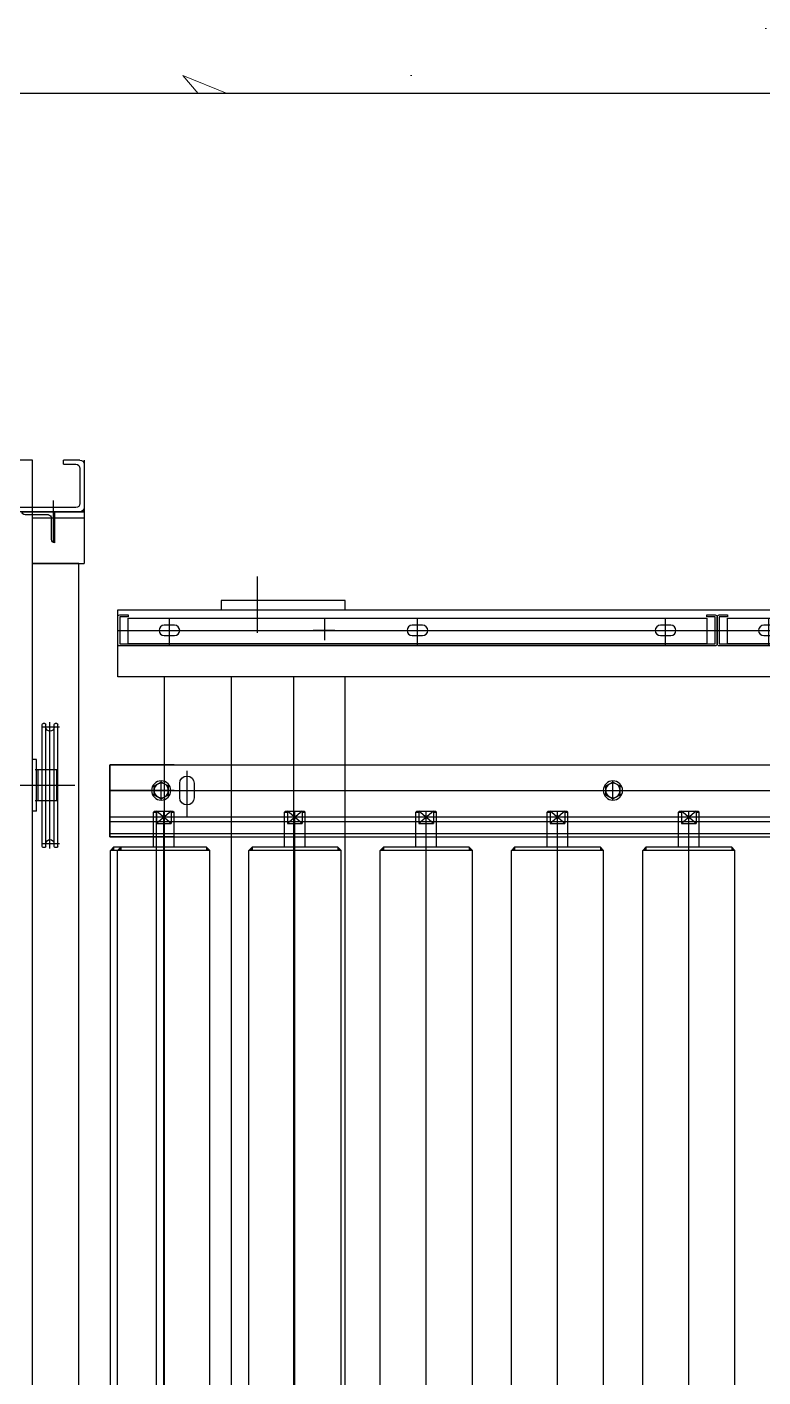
# Model space of a CAD drawing. Header units: millimetres. Extents: x 5544 to 245194, y -610088 to 30375.
# Drawn here: x 102514 to 103938, y 18773 to 21387 of the extents above; entities that cross this region are included whole.
import ezdxf
from ezdxf.lldxf.tags import DXFTag

# ---------------------------------------------------------------- set-up
doc = ezdxf.new("R2010")
doc.units = ezdxf.units.MM
doc.layers.add('0-해치', color=8, linetype='Continuous', lineweight=9)
for name, color, linetype in [('0콘크리트', 2, 'Continuous'), ('1', 1, 'CENTER2'), ('15', 15, 'Continuous'), ('2', 1, 'CENTER'), ('3', 3, 'Continuous'), ('4', 4, 'Continuous'), ('CL', 1, 'CENTER'), ('가상선', 6, 'PHANTOM'), ('외형선', 7, 'Continuous'), ('은선', 2, 'HIDDEN'), ('중심선', 1, 'CENTER')]:
    doc.layers.add(name, color=color, linetype=linetype)
tags = doc.linetypes.add('CENTER', pattern=[2, 1.25, -0.25, 0.25, -0.25]).pattern_tags.tags
tags[10:11] = [DXFTag(74, 4), DXFTag(75, 0), DXFTag(340, '0'), DXFTag(46, 1.0), DXFTag(50, 0.0), DXFTag(44, 0.0), DXFTag(45, 0.0)]
tags[8:9] = [DXFTag(74, 4), DXFTag(75, 0), DXFTag(340, '0'), DXFTag(46, 1.0), DXFTag(50, 0.0), DXFTag(44, 0.0), DXFTag(45, 0.0)]
tags[6:7] = [DXFTag(74, 4), DXFTag(75, 0), DXFTag(340, '0'), DXFTag(46, 1.0), DXFTag(50, 0.0), DXFTag(44, 0.0), DXFTag(45, 0.0)]
tags[4:5] = [DXFTag(74, 4), DXFTag(75, 0), DXFTag(340, '0'), DXFTag(46, 1.0), DXFTag(50, 0.0), DXFTag(44, 0.0), DXFTag(45, 0.0)]
tags = doc.linetypes.add('CENTER2', pattern=[1.125, 0.75, -0.125, 0.125, -0.125]).pattern_tags.tags
tags[10:11] = [DXFTag(74, 4), DXFTag(75, 0), DXFTag(340, '0'), DXFTag(46, 1.0), DXFTag(50, 0.0), DXFTag(44, 0.0), DXFTag(45, 0.0)]
tags[8:9] = [DXFTag(74, 4), DXFTag(75, 0), DXFTag(340, '0'), DXFTag(46, 1.0), DXFTag(50, 0.0), DXFTag(44, 0.0), DXFTag(45, 0.0)]
tags[6:7] = [DXFTag(74, 4), DXFTag(75, 0), DXFTag(340, '0'), DXFTag(46, 1.0), DXFTag(50, 0.0), DXFTag(44, 0.0), DXFTag(45, 0.0)]
tags[4:5] = [DXFTag(74, 4), DXFTag(75, 0), DXFTag(340, '0'), DXFTag(46, 1.0), DXFTag(50, 0.0), DXFTag(44, 0.0), DXFTag(45, 0.0)]
tags = doc.linetypes.add('HIDDEN', pattern=[0.375, 0.25, -0.125]).pattern_tags.tags
tags[6:7] = [DXFTag(74, 4), DXFTag(75, 0), DXFTag(340, '0'), DXFTag(46, 1.0), DXFTag(50, 0.0), DXFTag(44, 0.0), DXFTag(45, 0.0)]
tags[4:5] = [DXFTag(74, 4), DXFTag(75, 0), DXFTag(340, '0'), DXFTag(46, 1.0), DXFTag(50, 0.0), DXFTag(44, 0.0), DXFTag(45, 0.0)]
tags = doc.linetypes.add('PHANTOM', pattern=[2.5, 1.25, -0.25, 0.25, -0.25, 0.25, -0.25]).pattern_tags.tags
tags[14:15] = [DXFTag(74, 4), DXFTag(75, 0), DXFTag(340, '0'), DXFTag(46, 1.0), DXFTag(50, 0.0), DXFTag(44, 0.0), DXFTag(45, 0.0)]
tags[12:13] = [DXFTag(74, 4), DXFTag(75, 0), DXFTag(340, '0'), DXFTag(46, 1.0), DXFTag(50, 0.0), DXFTag(44, 0.0), DXFTag(45, 0.0)]
tags[10:11] = [DXFTag(74, 4), DXFTag(75, 0), DXFTag(340, '0'), DXFTag(46, 1.0), DXFTag(50, 0.0), DXFTag(44, 0.0), DXFTag(45, 0.0)]
tags[8:9] = [DXFTag(74, 4), DXFTag(75, 0), DXFTag(340, '0'), DXFTag(46, 1.0), DXFTag(50, 0.0), DXFTag(44, 0.0), DXFTag(45, 0.0)]
tags[6:7] = [DXFTag(74, 4), DXFTag(75, 0), DXFTag(340, '0'), DXFTag(46, 1.0), DXFTag(50, 0.0), DXFTag(44, 0.0), DXFTag(45, 0.0)]
tags[4:5] = [DXFTag(74, 4), DXFTag(75, 0), DXFTag(340, '0'), DXFTag(46, 1.0), DXFTag(50, 0.0), DXFTag(44, 0.0), DXFTag(45, 0.0)]

# ---------------------------------------------------------------- blocks, each defined once
blk = doc.blocks.new('A$C66952FD0')
at = {"layer": '1'}
for p, q in [((61.1, 0), (61.1, 54.2)), ((4.6, 14.9), (4.6, 32)), ((117.6, 14.9), (117.6, 32)), ((122.3, 24.2), (0, 24.2))]:
    blk.add_line(p, q, dxfattribs=at)
at = {"layer": '4'}
for p, q in [((36.1, 37.2), (36.1, 41.2)), ((86.1, 37.2), (86.1, 41.2)), ((1.1, 29.2), (1.1, 30.7)), ((120.1, 31.7), (2.1, 31.7)), ((120.1, 28.2), (2.1, 28.2)), ((86.1, 37.2), (36.1, 37.2)), ((46.1, 17.5), (46.1, 38.5)), ((76.1, 35.5), (46.1, 35.5)), ((76.1, 17.5), (76.1, 38.5)), ((121.1, 29.2), (121.1, 30.7)), ((1.1, 17.7), (1.1, 19.2)), ((120.1, 20.2), (2.1, 20.2)), ((120.1, 16.7), (2.1, 16.7)), ((76.1, 17.5), (46.1, 17.5)), ((121.1, 17.7), (121.1, 19.2))]:
    blk.add_line(p, q, dxfattribs=at)
for centre, radius, start, end in [((2.1, 30.7), 1, 90, 180), ((2.1, 29.2), 1, 180, 270), ((4.6, 24.2), 4, 270, 90), ((117.6, 24.2), 4, 90, 270), ((120.1, 30.7), 1, 0, 90), ((120.1, 29.2), 1, 270, 0), ((2.1, 19.2), 1, 90, 180), ((2.1, 17.7), 1, 180, 270), ((120.1, 19.2), 1, 0, 90), ((120.1, 17.7), 1, 270, 0)]:
    blk.add_arc(centre, radius, start, end, dxfattribs=at)
blk = doc.blocks.new('A$CAA94DE4')
at = {"color": 7}
for p, q in [((0, 188.1), (0, 238.1)), ((50, 198.1), (50, 143.1)), ((2460, 188.1), (0, 188.1)), ((2460, 188.1), (0, 188.1)), ((50, 188.1), (50, 138.1)), ((100, 188.1), (100, 138.1)), ((50, 138.1), (100, 138.1))]:
    blk.add_line(p, q, dxfattribs=at)
at = {"layer": '1'}
for p, q in [((315, 175.7), (315, 207.9)), ((39.1, 168.1), (65.4, 168.1))]:
    blk.add_line(p, q, dxfattribs=at)
at = {"layer": '2'}
blk.add_line((56, 188.1), (56, 138.1), dxfattribs=at)
blk = doc.blocks.new('A$CE5D4909A')
for p, q in [((0, 125), (50, 125)), ((0, 105), (0, 121)), ((4, 125), (46, 125)), ((8, 121), (42, 121)), ((50, 0), (50, 125)), ((50, 4), (50, 121)), ((50, 120), (50, 90)), ((50, 120), (50, 120)), ((4, 105), (0, 105)), ((4, 117), (4, 105)), ((46, 8), (46, 117)), ((53, 94.5), (53, 117)), ((77, 91.5), (56, 91.5)), ((50, 88.5), (80, 88.5)), ((80, 88.5), (80, 88.5)), ((50, 60), (50, 60)), ((50, 60), (50, 30)), ((53, 34.5), (53, 57)), ((50, 28.5), (80, 28.5)), ((77, 31.5), (56, 31.5)), ((80, 28.5), (80, 28.5)), ((0, 4), (0, 20)), ((4, 20), (0, 20)), ((4, 20), (4, 8)), ((0, 0), (0, 0)), ((0, 0), (50, 0)), ((4, 0), (46, 0)), ((8, 4), (42, 4)), ((50, 0), (50, 0))]:
    blk.add_line(p, q)
for centre, radius, start, end in [((4, 121), 4, 90, 180), ((8, 117), 4, 90, 180), ((42, 117), 4, 0, 90), ((46, 121), 4, 0, 90), ((50, 117), 3, 0, 90), ((56, 94.5), 3, 180, 270), ((77, 88.5), 3, 0, 90), ((50, 57), 3, 0, 90), ((56, 34.5), 3, 180, 270), ((77, 28.5), 3, 0, 90), ((4, 4), 4, 180, 270), ((8, 8), 4, 180, 270), ((42, 8), 4, 270, 0), ((46, 4), 4, 270, 0)]:
    blk.add_arc(centre, radius, start, end)
at = {"layer": '1'}
for p, q in [((50, 90), (80, 90)), ((50, 30), (80, 30))]:
    blk.add_line(p, q, dxfattribs=at)
blk = doc.blocks.new('A$C2AC7DD32')
blk.add_lwpolyline([(75, 2130), (120, 2130), (120, 100), (75, 100)])
at = {"rotation": 90.00000000000001}
for name, p in [('A$CAA94DE4', (263.1, 0)), ('A$CE5D4909A', (125, 0))]:
    blk.add_blockref(name, p, dxfattribs=at)
at = {"layer": '15', "rotation": 90.00000000000001}
blk.add_blockref('A$C66952FD0', (116.2, 253.9), dxfattribs=at)
blk = doc.blocks.new('A$C1B42420D')
for points in [[(2, 240), (28, 240, 0.414214), (30, 242), (30, 818, 0.414214), (28, 820), (2, 820, 0.414214), (0, 818), (0, 810), (2, 810), (2, 818), (28, 818), (28, 242), (2, 242), (2, 250), (0, 250), (0, 242, 0.414214)], [(20, 775), (20, 765, -1), (10, 765), (10, 775, -1)], [(20, 535), (20, 525, -1), (10, 525), (10, 535, -1)], [(20, 295), (20, 285, -1), (10, 285), (10, 295, -1)]]:
    blk.add_lwpolyline(points, format="xyb", close=True)
blk.add_lwpolyline([(3, 810), (3, 250), (28, 250), (28, 810)], close=True)
at = {"layer": '1'}
for p, q in [((15, 820), (15, 240)), ((30, 770), (3, 770)), ((30, 530), (3, 530)), ((30, 290), (3, 290))]:
    blk.add_line(p, q, dxfattribs=at)
blk = doc.blocks.new('A$C2112D5C0')
blk.add_hatch(color=256).paths.add_polyline_path([(43.3, 1620), (40.2, 1617), (43.3, 1617)])
for p, q in [((101.9, 1700, 0), (39.8, 1700, 0)), ((39.8, 1641.7, 0), (39.8, 1700, 0)), ((39.8, 1630, 0), (39.8, 1700, 0)), ((101.9, 1630, 0), (39.8, 1630, 0)), ((43.3, 1620, 0), (40.2, 1617, 0)), ((40.2, 143, 0), (40.2, 1617, 0)), ((101.9, 1617, 0), (40.2, 1617, 0)), ((43.3, 1620, 0), (43.3, 1617, 0)), ((101.9, 1620, 0), (43.3, 1620, 0))]:
    blk.add_line(p, q)
at = {"layer": '중심선', "ltscale": 5}
for p, q in [((101.9, 1675, 0), (39.8, 1675, 0)), ((84.8, 35, 0), (84.8, 1655, 0))]:
    blk.add_line(p, q, dxfattribs=at)
blk = doc.blocks.new('콘베어 롤러 1500용')
at = {"layer": '외형선'}
for points in [[(-41.5, -32), (-44.6, -32), (-41.5, -29)], [(41.5, -29), (44.6, -32), (41.5, -32)]]:
    blk.add_hatch(color=256, dxfattribs=at).paths.add_polyline_path(points)
at = {"layer": '가상선', "ltscale": 0.5}
for p, q in [((-7.1, -6), (7.1, 6)), ((-7.1, 6), (7.1, -6))]:
    blk.add_line(p, q, dxfattribs=at)
at = {"layer": '외형선'}
for p, q in [((-9, 6), (-10, 5)), ((-10, -29), (-10, 5)), ((-7.1, 5), (-10, 5)), ((9, 6), (-9, 6)), ((-7.1, 6), (-7.1, -6)), ((7.1, 6), (7.1, -6)), ((10, 5), (7.1, 5)), ((9, 6), (10, 5)), ((10, -29), (10, 5)), ((7.1, -6), (-7.1, -6)), ((-41.5, -29), (-44.6, -32)), ((-44.6, -1506), (-44.6, -32)), ((-44.6, -32), (44.6, -32)), ((-41.5, -29), (41.5, -29)), ((-41.5, -29), (-41.5, -32)), ((41.5, -29), (44.6, -32)), ((41.5, -29), (41.5, -32)), ((44.6, -1506), (44.6, -32))]:
    blk.add_line(p, q, dxfattribs=at)
at = {"layer": '중심선', "ltscale": 5}
blk.add_line((0, -1614), (0, 6), dxfattribs=at)
blk = doc.blocks.new('1755리프트  평면')
at = {"layer": '외형선'}
for p, q in [((877.5, 850), (-877.5, 850)), ((877.5, 780), (877.5, 850)), ((383.9, 829.1), (390.9, 833.2)), ((383.9, 820.9), (383.9, 829.1)), ((390.9, 833.2), (398, 829.1)), ((398, 829.1), (398, 820.9)), ((820.9, 829.1), (827.9, 833.2)), ((820.9, 820.9), (820.9, 829.1)), ((827.9, 833.2), (835, 829.1)), ((835, 829.1), (835, 820.9)), ((390.9, 816.8), (383.9, 820.9)), ((398, 820.9), (390.9, 816.8)), ((827.9, 816.8), (820.9, 820.9)), ((835, 820.9), (827.9, 816.8)), ((877.5, 780), (-877.5, 780))]:
    blk.add_line(p, q, dxfattribs=at)
for centre, radius in [((390.9, 825), 9.32), ((390.9, 825), 7.07), ((827.9, 825), 9.32), ((827.9, 825), 7.07)]:
    blk.add_circle(centre, radius, dxfattribs=at)
at = {"layer": '은선', "ltscale": 0.3}
for p, q in [((877.5, 799.5), (-877.5, 799.5)), ((877.5, 795), (-877.5, 795)), ((877.5, 783.2), (-877.5, 783.2))]:
    blk.add_line(p, q, dxfattribs=at)
at = {"layer": '중심선', "ltscale": 5}
for p, q in [((877.5, 825), (-877.5, 825)), ((390.9, 815.7), (390.9, 834.3)), ((827.9, 815.7), (827.9, 834.3))]:
    blk.add_line(p, q, dxfattribs=at)
at = {"linetype": 'Continuous'}
for p in [(317.5, 799), (444.5, 799), (571.5, 799), (698.5, 799), (825.5, 799)]:
    blk.add_blockref('콘베어 롤러 1500용', p, dxfattribs=at)
blk = doc.blocks.new('카평면')
at = {"elevation": 0}
for points in [[(-859, 822.3), (-859, 831.3), (-979, 831.3), (-979, 822.3)], [(-1079, 822.3), (766, 822.3), (766, 757.3), (-1079, 757.3)], [(-1034, 757.3), (-1034, -1112.7), (-969, -1112.7), (-969, 757.3)], [(-859, -127.7), (-859, 757.3), (-909, 757.3), (-909, -127.7)]]:
    blk.add_lwpolyline(points, close=True, dxfattribs=at)
blk.add_lwpolyline([(-1005, 647.3), (-1005, 640.3, -1), (-1019, 640.3), (-1019, 647.3), (-1019, 654.3, -1), (-1005, 654.3)], format="xyb", close=True, dxfattribs=at)
at = {"layer": '1'}
for p, q in [((-944, 854.5), (-944, 800)), ((-879, 814.6), (-879, 792.7))]:
    blk.add_line(p, q, dxfattribs=at)
at = {"layer": 'CL'}
for p, q in [((-868.9, 802.3), (-889.9, 802.3)), ((-1012, 666.3), (-1012, 622.5)), ((-1022, 647.3), (-1002, 647.3))]:
    blk.add_line(p, q, dxfattribs=at)
at = {"xscale": -1, "rotation": 89.99999999999993}
for p in [(-259, 817.3), (321, 817.3)]:
    blk.add_blockref('A$C1B42420D', p, dxfattribs=at)
at = {"xscale": -1}
blk.add_blockref('1755리프트  평면', (-209, -177.7), dxfattribs=at)
at = {"layer": '3', "linetype": 'ByBlock', "xscale": -1, "rotation": 179.9999999999999}
blk.add_blockref('A$C2AC7DD32', (-1236.5, 967.2, 0), dxfattribs=at)
at = {"layer": '3'}
blk.add_blockref('A$C2112D5C0', (-1126.2, -1027.7, 0), dxfattribs=at)

msp = doc.modelspace()

# ---------------------------------------------------------------- hatches: boundary and pattern name
at = {"layer": '0-해치', "ltscale": 600}
h = msp.add_hatch(dxfattribs=at)
h.set_pattern_fill('CONC', color=256, scale=60)
h.set_pattern_definition([(0, (-356702.9, 980070.2), (0, 1524), [0, -1524]), (0, (-356687.7, 979536.8), (0, 1524), [0, -1524]), (0, (-356642, 980359.7), (0, 1524), [0, -1524]), (338.19859, (-357434.44, 979887.3), (4572, -1524), [164.1398, -8042.8513]), (216.869898, (-357282.04, 979826.34), (4572, 3048), [76.2, -7543.8]), (130.601295, (-357343, 979780.62), (7620, -9144), [140.5059, -13910.08]), (206.56505, (-357845.9, 979597.74), (-1524, -1524), [34.0777, -3373.69]), (326.309932, (-357876.4, 979582.5), (3048, -1524), [54.9486, -5439.9115]), (108.43495, (-357830.7, 979552), (-1524, 3048), [48.1931, -4771.118]), (225, (-356870.6, 979445.3), (-2e-13, -1524), [64.6578, -2090.6036]), (0, (-356916.3, 979399.6), (1524, 1524), [91.44, -1432.56]), (135, (-356824.8, 979399.6), (-1524, 1e-13), [64.6578, -2090.6036]), (251.56505, (-357053.44, 980420.7), (1524, 3048), [48.1931, -4771.118]), (0, (-357068.7, 980375), (1524, 1524), [76.2, -1447.8]), (143.130102, (-356992.48, 980374.98), (-4572, 3048), [76.2, -7543.8]), (213.690068, (-357861.16, 980435.94), (3048, 1524), [54.9486, -5439.9115]), (341.56505, (-357906.9, 980405.46), (-3048, 1524), [96.3862, -4722.925]), (126.869898, (-357815.44, 980374.98), (3048, -4572), [76.2, -7543.8]), (0, (-357419.2, 980375), (0, 1524), [0, -1524]), (0, (-357830.7, 979978.7), (0, 1524), [0, -1524]), (0, (-357404, 979414.9), (0, 1524), [0, -1524]), (0, (-356992.5, 979887.3), (0, 1524), [0, -1524]), (0, (-357434.4, 980146.4), (0, 1524), [0, -1524]), (0, (-357769.7, 980192.1), (0, 1524), [0, -1524]), (0, (-357632.6, 980100.7), (0, 1524), [0, -1524]), (0, (-357693.5, 979734.9), (0, 1524), [0, -1524]), (0, (-358059.3, 979795.9), (0, 1524), [0, -1524]), (0, (-358044, 980146.4), (0, 1524), [0, -1524]), (0, (-358089.8, 980481.7), (0, 1524), [0, -1524]), (0, (-357617.3, 980542.6), (0, 1524), [0, -1524]), (0, (-357282, 980603.6), (0, 1524), [0, -1524]), (0, (-356748.6, 980542.6), (0, 1524), [0, -1524]), (0, (-357114.4, 980070.2), (0, 1524), [0, -1524]), (0, (-357266.8, 980344.5), (0, 1524), [0, -1524]), (0, (-357144.9, 979613), (0, 1524), [0, -1524]), (0, (-357602.1, 979536.8), (0, 1524), [0, -1524]), (0, (-357144.9, 979201.5), (0, 1524), [0, -1524]), (0, (-357647.8, 979293), (0, 1524), [0, -1524]), (0, (-358135.5, 979247.2), (0, 1524), [0, -1524]), (0, (-357952.6, 979171), (0, 1524), [0, -1524]), (0, (-357937.4, 979384.4), (0, 1524), [0, -1524]), (0, (-356916.3, 979140.5), (0, 1524), [0, -1524]), (0, (-356733.4, 979765.4), (0, 1524), [0, -1524]), (0, (-356809.6, 980222.6), (0, 1524), [0, -1524]), (0, (-357510.6, 979125.3), (0, 1524), [0, -1524])])
h.paths.add_polyline_path([(96929.1, 22058.3), (97529.1, 22058.3), (97529.1, 21858.3), (109029.1, 21858.3), (109029.1, 22261.6), (109629.1, 22261.6), (109629.1, 14258.3), (102130, 14258.3), (102130, 13555.1), (101529.1, 13555.1), (101529.1, 15959.3), (102129.1, 15959.3), (102129.1, 14858.3), (109029.1, 14858.3), (109029.1, 21258.3), (102129.1, 21258.3), (102129.1, 20479.3), (101529.1, 20479.3), (101529.1, 21258.3), (96929.1, 21258.3)])

# ---------------------------------------------------------------- linework, layer by layer
at = {"layer": '0콘크리트', "elevation": 0}
msp.add_lwpolyline([(96929.1, 22058.3), (97529.1, 22058.3), (97529.1, 21858.3), (109029.1, 21858.3), (109029.1, 22261.6), (109629.1, 22261.6), (109629.1, 14258.3), (102130, 14258.3), (102130, 13555.1), (101529.1, 13555.1), (101529.1, 16058.3), (102129.1, 16058.3), (102129.1, 14858.3), (109029.1, 14858.3), (109029.1, 21258.3), (102129.1, 21258.3), (102129.1, 20458.3), (101529.1, 20458.3), (101529.1, 21258.3), (96929.1, 21258.3), (96929.1, 22058.3)], dxfattribs=at)

# ---------------------------------------------------------------- block references
at = {"ltscale": 600, "xscale": 2, "yscale": 2, "zscale": 2}
msp.add_blockref('카평면', (104847, 18613.7, 0), dxfattribs=at)

doc.saveas('drawing.dxf')
